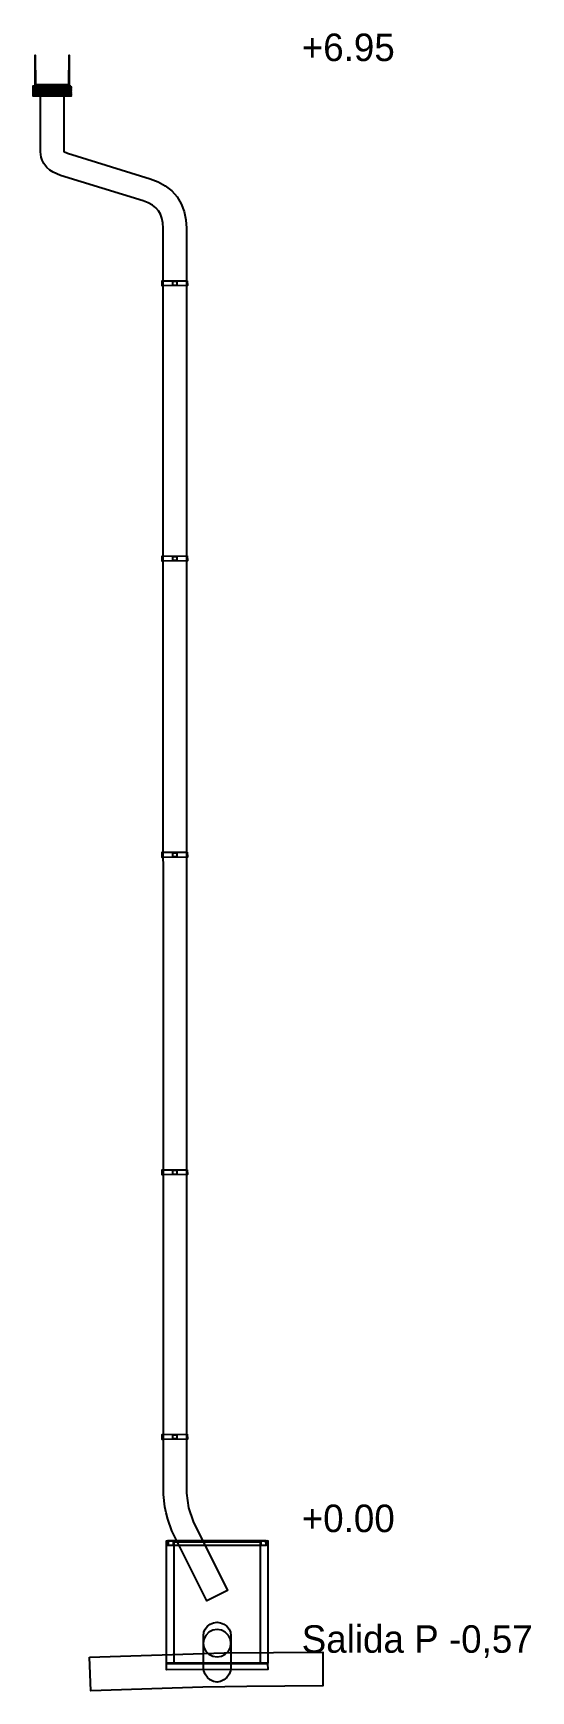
# Model space of a CAD drawing. Header units: metres. Extents: x 212.5 to 242.2, y -13.6 to 7.2.
# Drawn here: x 239.83 to 242.18, y -0.65 to 7.18 of the extents above.
import ezdxf

# ---------------------------------------------------------------- set-up
doc = ezdxf.new("R2010")
doc.units = ezdxf.units.M
doc.layers.add('TEXTOS', color=7, linetype='Continuous')
doc.layers.add('VISTA', color=8, linetype='Continuous')

msp = doc.modelspace()

# ---------------------------------------------------------------- linework, layer by layer
at = {"layer": 'VISTA'}
for points in [[(239.84, 6.895), (239.84, 7.0776), (239.8412, 6.9388), (239.9988, 6.9388), (240, 7.0776), (240, 6.895), (239.84, 6.895)], [(240.009, 6.9328), (240.01, 6.9257), (239.831, 6.9248), (239.8303, 6.9325), (240.009, 6.9328)], [(240.009, 6.928), (240.01, 6.921), (239.831, 6.92), (239.8303, 6.9277), (240.009, 6.928)], [(240.009, 6.922), (240.01, 6.915), (239.831, 6.914), (239.8303, 6.9217), (240.009, 6.922)], [(240.009, 6.916), (240.01, 6.909), (239.831, 6.908), (239.8303, 6.9157), (240.009, 6.916)], [(240.009, 6.91), (240.01, 6.903), (239.831, 6.902), (239.8303, 6.9097), (240.009, 6.91)], [(240.009, 6.904), (240.01, 6.897), (239.831, 6.896), (239.8303, 6.9037), (240.009, 6.904)], [(240.009, 6.898), (240.01, 6.891), (239.831, 6.89), (239.8303, 6.8977), (240.009, 6.898)], [(239.865, 6.897), (239.975, 6.897), (239.975, 6.623), (239.9931, 6.6148), (240.3828, 6.4938), (240.4206, 6.4794), (240.455, 6.4604), (240.4853, 6.4365), (240.5107, 6.4079), (240.5304, 6.3751), (240.5442, 6.3391), (240.5521, 6.3006), (240.5547, 6.26), (240.5553, 0.2838), (240.5652, 0.2154), (240.5869, 0.1498), (240.7488, -0.1756), (240.6512, -0.2244), (240.4866, 0.1066), (240.4664, 0.1619), (240.4588, 0.1903), (240.4529, 0.219), (240.4462, 0.2776), (240.4453, 6.26), (240.4437, 6.2864), (240.4391, 6.3086), (240.432, 6.3272), (240.4225, 6.3429), (240.4103, 6.3565), (240.3946, 6.3688), (240.3747, 6.3797), (240.3498, 6.3892), (239.9604, 6.51), (239.925, 6.5248), (239.9092, 6.5348), (239.8957, 6.5466), (239.8804, 6.5665), (239.8726, 6.5812), (239.8682, 6.596), (239.865, 6.6206), (239.865, 6.897)], [(240.009, 6.892), (240.01, 6.885), (239.831, 6.884), (239.8303, 6.8917), (240.009, 6.892)], [(240.559, 6.012), (240.56, 5.989), (240.441, 5.988), (240.4403, 6.0117), (240.559, 6.012)], [(240.559, 6.012), (240.56, 5.989), (240.441, 5.988), (240.4403, 6.0117), (240.559, 6.012)], [(240.5097, 6.0097), (240.5097, 5.9903), (240.4903, 5.9903), (240.4903, 6.0097), (240.5097, 6.0097)], [(240.559, 4.712), (240.56, 4.689), (240.441, 4.688), (240.4403, 4.7117), (240.559, 4.712)], [(240.559, 4.712), (240.56, 4.689), (240.441, 4.688), (240.4403, 4.7117), (240.559, 4.712)], [(240.5097, 4.7097), (240.5097, 4.6903), (240.4903, 4.6903), (240.4903, 4.7097), (240.5097, 4.7097)], [(240.559, 3.312), (240.56, 3.289), (240.441, 3.288), (240.4403, 3.3117), (240.559, 3.312)], [(240.559, 3.312), (240.56, 3.289), (240.441, 3.288), (240.4403, 3.3117), (240.559, 3.312)], [(240.5097, 3.3097), (240.5097, 3.2903), (240.4903, 3.2903), (240.4903, 3.3097), (240.5097, 3.3097)], [(240.559, 1.812), (240.56, 1.789), (240.441, 1.788), (240.4403, 1.8117), (240.559, 1.812)], [(240.559, 1.812), (240.56, 1.789), (240.441, 1.788), (240.4403, 1.8117), (240.559, 1.812)], [(240.5097, 1.8097), (240.5097, 1.7903), (240.4903, 1.7903), (240.4903, 1.8097), (240.5097, 1.8097)], [(240.559, 0.562), (240.56, 0.539), (240.441, 0.538), (240.4403, 0.5617), (240.559, 0.562)], [(240.559, 0.562), (240.56, 0.539), (240.441, 0.538), (240.4403, 0.5617), (240.559, 0.562)], [(240.5097, 0.5597), (240.5097, 0.5403), (240.4903, 0.5403), (240.4903, 0.5597), (240.5097, 0.5597)], [(240.493, 0.06), (240.495, 0.058), (240.495, -0.518), (240.493, -0.52), (240.462, -0.52), (240.46, -0.518), (240.4606, 0.0594), (240.493, 0.06)], [(240.46, -0.518), (240.4605, 0.0594), (240.9395, 0.0594), (240.9394, -0.5194), (240.462, -0.52), (240.46, -0.518)], [(240.9394, 0.0594), (240.9394, -0.5194), (240.4606, -0.5194), (240.4606, 0.0594), (240.9394, 0.0594)], [(240.4922, 0.0597), (240.4922, 0.0363), (240.4678, 0.0363), (240.4678, 0.0597), (240.4922, 0.0597)], [(240.929, 0.06), (240.93, 0.037), (240.471, 0.036), (240.4703, 0.0597), (240.929, 0.06)], [(240.929, 0.06), (240.93, 0.037), (240.471, 0.036), (240.4703, 0.0597), (240.929, 0.06)], [(240.5, 0.06), (240.9, 0.06), (240.9, 0.052), (240.5, 0.052), (240.5, 0.06)], [(240.5, 0.06), (240.9, 0.06), (240.9, 0.052), (240.5, 0.052), (240.5, 0.06)], [(240.899, 0.06), (240.9, 0.053), (240.501, 0.052), (240.5003, 0.0597), (240.899, 0.06)], [(240.899, 0.06), (240.9, 0.053), (240.501, 0.052), (240.5003, 0.0597), (240.899, 0.06)], [(240.899, 0.06), (240.9, 0.053), (240.501, 0.052), (240.5003, 0.0597), (240.899, 0.06)], [(240.899, 0.06), (240.9, 0.053), (240.501, 0.052), (240.5003, 0.0597), (240.899, 0.06)], [(240.899, 0.06), (240.9, 0.053), (240.501, 0.052), (240.5003, 0.0597), (240.899, 0.06)], [(240.899, 0.06), (240.9, 0.053), (240.501, 0.052), (240.5003, 0.0597), (240.899, 0.06)], [(240.899, 0.06), (240.9, 0.053), (240.501, 0.052), (240.5003, 0.0597), (240.899, 0.06)], [(240.899, 0.06), (240.9, 0.053), (240.501, 0.052), (240.5003, 0.0597), (240.899, 0.06)], [(240.899, 0.06), (240.9, 0.053), (240.781, 0.052), (240.7803, 0.0597), (240.899, 0.06)], [(240.899, 0.06), (240.9, 0.053), (240.781, 0.052), (240.7803, 0.0597), (240.899, 0.06)], [(240.899, 0.06), (240.9, 0.053), (240.781, 0.052), (240.7803, 0.0597), (240.899, 0.06)], [(240.899, 0.06), (240.9, 0.053), (240.781, 0.052), (240.7803, 0.0597), (240.899, 0.06)], [(240.938, 0.06), (240.94, 0.058), (240.94, -0.518), (240.938, -0.52), (240.907, -0.52), (240.905, -0.518), (240.9056, 0.0594), (240.938, 0.06)], [(240.9322, 0.0597), (240.9322, 0.0363), (240.9078, 0.0363), (240.9078, 0.0597), (240.9322, 0.0597)], [(240.9391, 0.0592), (240.9391, 0.0592), (240.9391, 0.0592), (240.9391, 0.0592)], [(240.9394, 0.0594), (240.9394, 0.0594), (240.9395, 0.0594), (240.9394, 0.0594)], [(240.6612, -0.3733), (240.6466, -0.3881), (240.6372, -0.4067), (240.6344, -0.4249), (240.6372, -0.4431), (240.6466, -0.4617), (240.6612, -0.4765), (240.6796, -0.486), (240.7, -0.4893), (240.7204, -0.486), (240.7388, -0.4765), (240.7534, -0.4617), (240.7628, -0.4431), (240.7656, -0.4249), (240.7628, -0.4067), (240.7534, -0.3881), (240.7388, -0.3733), (240.7204, -0.3638), (240.7, -0.3605), (240.6796, -0.3638), (240.6612, -0.3733)], [(240.6437, -0.5717), (240.6372, -0.5555), (240.635, -0.5388), (240.635, -0.39), (240.6372, -0.3734), (240.6437, -0.3579), (240.654, -0.3446), (240.6675, -0.3344), (240.6832, -0.328), (240.7, -0.3258), (240.7168, -0.328), (240.7325, -0.3344), (240.746, -0.3446), (240.7563, -0.3579), (240.7628, -0.3734), (240.765, -0.39), (240.765, -0.5387), (240.7628, -0.5555), (240.7563, -0.5718), (240.746, -0.5864), (240.7325, -0.598), (240.7168, -0.6057), (240.7, -0.6083), (240.6832, -0.6056), (240.6675, -0.5977), (240.654, -0.5863), (240.6437, -0.5717)], [(240.0973, -0.4901), (240.7336, -0.4702), (241.2, -0.4666), (241.2, -0.6261), (240.8406, -0.6289), (240.6322, -0.6325), (240.1027, -0.6499), (240.0973, -0.4901)], [(240.939, -0.52), (240.94, -0.549), (240.461, -0.55), (240.4603, -0.5203), (240.939, -0.52)]]:
    msp.add_lwpolyline(points, close=True, dxfattribs=at)

# ---------------------------------------------------------------- texts
at = {"layer": 'TEXTOS'}
for s, p in [('+6.95', (241.1, 7.05)), ('+0.00', (241.1, 0.1)), ('Salida P -0,57', (241.1, -0.47))]:
    msp.add_text(s, height=0.13, dxfattribs=at).set_placement(p)

doc.saveas('drawing.dxf')
